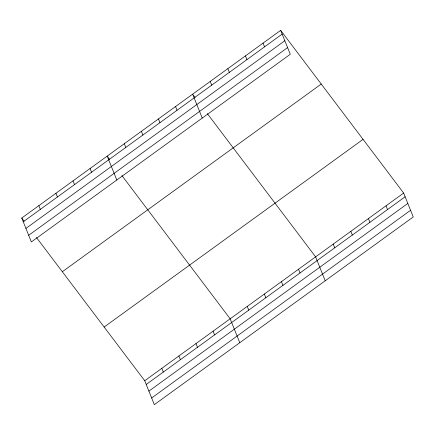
<?xml version="1.0" encoding="UTF-8"?>
<svg xmlns="http://www.w3.org/2000/svg" width="435" height="435" viewBox="0 0 435 435"><rect width="100%" height="100%" fill="white"/><g stroke="black" fill="none" stroke-linecap="round" stroke-linejoin="round"><path stroke-width="0.65" d="M280.667 30.358L290.275 54.266L31.358 241.947L21.75 218.038L280.667 30.358L403.642 193.053L413.25 216.962L154.333 404.642L144.725 380.734L36.469 237.515M23.245 221.763L282.163 34.088M25.926 228.424L284.843 40.743M28.683 235.286L287.6 47.605M62.33 271.728L321.247 84.047M104.144 327.044L363.056 139.369M144.725 380.734L403.642 193.053M146.22 384.458L405.137 196.783M148.9 391.119L407.812 203.439M151.657 397.981L410.575 210.301M195.021 97.331L192.634 94.172L202.248 118.075M207.354 113.644L315.609 256.867L325.217 280.771M109.582 159.264L107.195 156.105L116.803 180.008M121.914 175.582L230.164 318.801L239.777 342.704M21.75 218.038L24.137 221.197M386.035 205.82L387.531 209.545M368.429 218.582L369.924 222.307M350.822 231.344L352.317 235.069M263.061 43.125L264.556 46.849M333.215 244.106L334.711 247.83M245.454 55.887L246.95 59.611M227.848 68.648L229.348 72.373M298.519 269.254L300.019 272.979M210.241 81.41L211.742 85.135M281.429 281.641L282.929 285.365M264.344 294.027L265.839 297.752M175.544 106.559L177.045 110.283M247.254 306.414L248.755 310.139M158.46 118.945L159.955 122.67M141.37 131.332L142.865 135.057M213.079 331.187L214.575 334.912M124.279 143.719L125.78 147.443M195.989 343.574L197.485 347.299M178.899 355.96L180.4 359.685M90.105 168.492L91.6 172.216M161.809 368.347L163.31 372.072M73.015 180.878L74.515 184.603M55.925 193.265L57.425 196.99M38.84 205.652L40.335 209.376"/></g></svg>
